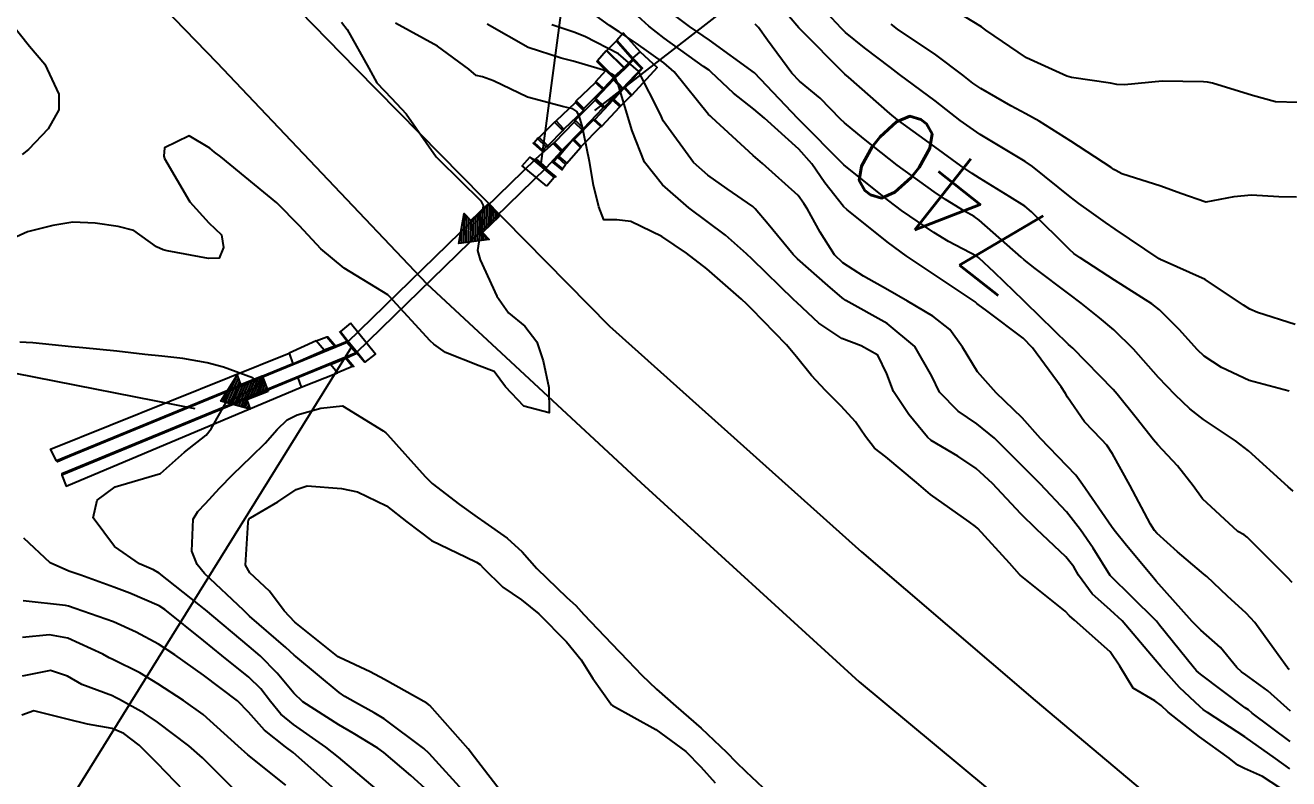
# Model space of a CAD drawing. Header units: metres. Extents: x 298520 to 308411, y 7433745 to 7450750.
# Drawn here: x 299090.3 to 299146, y 7449596.9 to 7449630.2 of the extents above; entities that cross this region are included whole.
import ezdxf
from ezdxf.enums import TextEntityAlignment as Align

# ---------------------------------------------------------------- set-up
doc = ezdxf.new("R2010")
doc.units = ezdxf.units.M
doc.header["$LTSCALE"] = 10
doc.linetypes.add('CONTINUO', pattern=[0])
doc.linetypes.add('TRACEJADO', pattern=[8.7, 8, -0.7])
for name, color, linetype in [('CAIXA', 45, 'Continuous'), ('CANALETA', 151, 'Continuous'), ('Cotas', 45, 'Continuous'), ('Curvas de Nivel 1m', 11, 'Continuous'), ('Curvas de Nivel 5m', 15, 'Continuous'), ('GALERIA', 45, 'Continuous'), ('Linha Férrea', 251, 'TRACKS'), ('TEXTO', 45, 'Continuous')]:
    doc.layers.add(name, color=color, linetype=linetype)
doc.styles.add('Style-STANDARD', font='STANDARD.shx')
doc.linetypes.add('TRACKS', pattern='A,0.15,[130,ltypeshp.shx,S=0.25,R=0,X=0,Y=0],0.15', length=0.3)

msp = doc.modelspace()

# ---------------------------------------------------------------- hatches: boundary and pattern name
at = {"layer": 'TEXTO'}
for points in [[(299111.183, 7449621.763), (299110.453, 7449621.059), (299110.751, 7449620.75), (299109.416, 7449620.574), (299109.642, 7449621.901), (299109.94, 7449621.592), (299110.671, 7449622.295)], [(299100.992, 7449614.037), (299100.048, 7449613.667), (299100.204, 7449613.267), (299098.904, 7449613.615), (299099.621, 7449614.755), (299099.778, 7449614.355), (299100.723, 7449614.725)]]:
    msp.add_hatch(color=256, dxfattribs=at).paths.add_polyline_path(points)

# ---------------------------------------------------------------- linework, layer by layer
at = {"layer": 'CAIXA', "linetype": 'CONTINUO'}
for points in [[(299113.293, 7449623.097, 733.535), (299112.211, 7449623.996, 733.584), (299112.536, 7449624.388, 733.585), (299113.618, 7449623.488, 733.457)], [(299104.632, 7449617.055, 733.612), (299104.181, 7449616.693, 733.605), (299104.492, 7449616.296, 733.598), (299104.947, 7449615.744, 733.544), (299105.274, 7449615.332, 733.525), (299105.725, 7449615.694, 733.593)]]:
    msp.add_polyline3d(points, close=True, dxfattribs=at)
for points in [[(299112.536, 7449624.388, 733.585), (299112.738, 7449624.274, 733.4), (299112.781, 7449624.295, 733.232)], [(299113.255, 7449623.878, 733.23), (299113.293, 7449623.838, 733.402), (299113.685, 7449623.515, 733.378), (299113.618, 7449623.488, 733.457)]]:
    msp.add_polyline3d(points, dxfattribs=at)
at = {"layer": 'CANALETA', "linetype": 'CONTINUO'}
for points in [[(299116.377, 7449629.553, 736.537), (299116.667, 7449629.87, 736.568)], [(299116.377, 7449629.553, 736.537), (299117.089, 7449628.75, 736.054), (299117.409, 7449629.035, 736.054), (299116.667, 7449629.87, 736.568)], [(299115.527, 7449628.642, 736.536), (299115.912, 7449629.084, 736.526)], [(299115.527, 7449628.642, 736.536), (299116.249, 7449627.932, 736.051), (299116.687, 7449628.324, 736.057), (299115.912, 7449629.084, 736.526)], [(299115.912, 7449629.084, 736.526), (299115.949, 7449629.091, 736.055), (299116.707, 7449628.334, 735.562)], [(299115.949, 7449629.091, 736.055), (299116.363, 7449629.51, 736.114)], [(299116.377, 7449629.553, 736.537), (299116.363, 7449629.51, 736.114), (299117.079, 7449628.71, 735.555)], [(299116.249, 7449627.932, 736.051), (299116.23, 7449627.888, 735.62), (299115.896, 7449628.214, 735.635), (299115.512, 7449628.588, 735.679), (299115.527, 7449628.642, 736.536)], [(299116.687, 7449628.324, 736.057), (299116.707, 7449628.334, 735.562), (299117.079, 7449628.71, 735.555), (299117.089, 7449628.75, 736.054)], [(299116.707, 7449628.334, 735.562), (299116.752, 7449628.299, 735.11), (299117.108, 7449628.657, 735.189), (299117.079, 7449628.71, 735.555)], [(299117.089, 7449628.75, 736.054), (299117.522, 7449628.314, 736.04), (299116.749, 7449627.45, 736.047), (299117.044, 7449627.117, 736.037)], [(299117.409, 7449629.035, 736.054), (299118.166, 7449628.341, 736.046), (299117.044, 7449627.117, 736.037)], [(299117.522, 7449628.314, 736.04), (299117.468, 7449628.299, 735.141), (299117.108, 7449628.657, 735.189)], [(299116.23, 7449627.888, 735.62), (299115.798, 7449627.409, 735.606), (299115.452, 7449627.721, 735.606), (299115.896, 7449628.214, 735.635)], [(299116.261, 7449627.838, 735.031), (299116.647, 7449627.427, 735.046), (299117.468, 7449628.299, 735.141)], [(299116.752, 7449628.299, 735.11), (299116.261, 7449627.838, 735.031)], [(299115.771, 7449627.365, 735.102), (299114.93, 7449626.529, 735.058), (299114.593, 7449626.868, 735.058), (299115.438, 7449627.675, 735.09)], [(299115.452, 7449627.721, 735.606), (299115.438, 7449627.675, 735.09), (299115.771, 7449627.365, 735.102), (299115.798, 7449627.409, 735.606)], [(299116.233, 7449627.794, 734.611), (299115.457, 7449626.974, 734.529), (299115.837, 7449626.599, 734.529), (299116.597, 7449627.396, 734.611)], [(299116.261, 7449627.838, 735.031), (299116.233, 7449627.794, 734.611), (299116.597, 7449627.396, 734.611), (299116.647, 7449627.427, 735.046)], [(299116.714, 7449627.425, 735.634), (299116.248, 7449626.944, 735.617), (299116.562, 7449626.641, 735.617), (299117.01, 7449627.104, 735.627)], [(299116.749, 7449627.45, 736.047), (299116.714, 7449627.425, 735.634), (299117.01, 7449627.104, 735.627), (299117.044, 7449627.117, 736.037)], [(299115.43, 7449626.901, 734.029), (299114.539, 7449626.008, 734.029), (299114.917, 7449625.64, 734.029), (299115.78, 7449626.557, 734.029)], [(299114.593, 7449626.868, 735.058), (299114.56, 7449626.792, 734.545), (299114.915, 7449626.445, 734.558), (299114.93, 7449626.529, 735.058)], [(299116.203, 7449626.897, 735.103), (299115.411, 7449626.05, 735.062), (299115.725, 7449625.755, 735.062), (299116.517, 7449626.602, 735.093)], [(299115.457, 7449626.974, 734.529), (299115.43, 7449626.901, 734.029), (299115.78, 7449626.557, 734.029), (299115.837, 7449626.599, 734.529)], [(299116.248, 7449626.944, 735.617), (299116.203, 7449626.897, 735.103), (299116.517, 7449626.602, 735.093), (299116.562, 7449626.641, 735.617)], [(299114.915, 7449626.445, 734.558), (299114.044, 7449625.623, 734.521), (299113.703, 7449625.985, 734.521), (299114.56, 7449626.792, 734.545)], [(299114.005, 7449625.56, 734.02), (299113.333, 7449624.882, 734.001), (299112.96, 7449625.252, 734.001), (299113.632, 7449625.929, 734.067)], [(299114.507, 7449625.933, 733.529), (299113.626, 7449625.036, 733.42), (299113.977, 7449624.692, 733.427), (299114.858, 7449625.589, 733.529)], [(299113.703, 7449625.985, 734.521), (299113.632, 7449625.929, 734.067), (299114.005, 7449625.56, 734.02), (299114.044, 7449625.623, 734.521)], [(299115.353, 7449626.028, 734.554), (299114.504, 7449625.155, 734.507), (299114.808, 7449624.846, 734.507), (299115.67, 7449625.732, 734.537)], [(299114.539, 7449626.008, 734.029), (299114.507, 7449625.933, 733.529), (299114.858, 7449625.589, 733.529), (299114.917, 7449625.64, 734.029)], [(299115.411, 7449626.05, 735.062), (299115.353, 7449626.028, 734.554), (299115.67, 7449625.732, 734.537), (299115.725, 7449625.755, 735.062)], [(299113.258, 7449624.837, 733.587), (299113.113, 7449624.669, 733.583), (299112.737, 7449625.032, 733.535), (299112.886, 7449625.205, 733.587)], [(299113.333, 7449624.882, 734.001), (299113.258, 7449624.837, 733.587), (299112.886, 7449625.205, 733.587), (299112.96, 7449625.252, 734.001)], [(299114.448, 7449625.145, 734.013), (299113.828, 7449624.414, 733.999), (299114.182, 7449624.113, 733.999), (299114.776, 7449624.813, 734.011)], [(299114.504, 7449625.155, 734.507), (299114.448, 7449625.145, 734.013), (299114.776, 7449624.813, 734.011), (299114.808, 7449624.846, 734.507)], [(299112.737, 7449625.032, 733.535), (299112.692, 7449625.006, 733.413), (299113.104, 7449624.628, 733.413), (299113.113, 7449624.669, 733.583)], [(299113.599, 7449624.18, 733.583), (299113.562, 7449624.151, 733.383), (299113.956, 7449623.826, 733.387), (299113.989, 7449623.863, 733.57)], [(299113.77, 7449624.385, 733.588), (299113.599, 7449624.18, 733.583), (299113.989, 7449623.863, 733.57), (299114.117, 7449624.058, 733.576)], [(299113.828, 7449624.414, 733.999), (299113.77, 7449624.385, 733.588), (299114.117, 7449624.058, 733.576), (299114.182, 7449624.113, 733.999)], [(299104.474, 7449616.248, 733.412), (299104.141, 7449616.688, 733.423)], [(299105.251, 7449615.332, 733.498), (299104.914, 7449615.733, 733.49)]]:
    msp.add_polyline3d(points, dxfattribs=at)
at = {"layer": 'Curvas de Nivel 1m', "flags": 128}
for points, elevation in [([(299146.076, 7449601.764), (299146.006, 7449601.831), (299145.57, 7449602.414), (299144.542, 7449603.846), (299144.169, 7449604.261), (299143.332, 7449605.011), (299142.423, 7449605.877), (299142.3, 7449605.984), (299142.195, 7449606.068), (299141.129, 7449606.965), (299140.212, 7449607.786), (299140.114, 7449607.901), (299139.937, 7449608.183), (299139.023, 7449609.912), (299138.257, 7449611.287), (299138.009, 7449611.672), (299137.774, 7449611.927), (299137.028, 7449612.696), (299136.281, 7449613.789), (299136.186, 7449613.951), (299135.994, 7449614.247), (299134.73, 7449615.966), (299134.317, 7449616.391), (299132.71, 7449617.606), (299132.332, 7449617.873), (299132.269, 7449617.928), (299132.194, 7449617.992), (299130.351, 7449619.232), (299129.151, 7449620.032), (299128.368, 7449620.594), (299126.545, 7449622.058), (299126.384, 7449622.212), (299125.568, 7449623.246), (299124.996, 7449624.081), (299124.413, 7449624.741), (299122.903, 7449626.105), (299122.437, 7449626.497), (299121.532, 7449627.212), (299120.548, 7449628.139), (299120.454, 7449628.218), (299120.209, 7449628.39), (299118.475, 7449629.637), (299117.797, 7449630.167), (299116.495, 7449631.351)], 738), ([(299146.124, 7449599.933), (299145.12, 7449600.827), (299144.14, 7449601.53), (299143.949, 7449601.661), (299143.752, 7449601.856), (299143.025, 7449602.74), (299142.167, 7449603.508), (299141.783, 7449603.884), (299140.191, 7449605.675), (299139.994, 7449605.902), (299138.873, 7449607.247), (299138.331, 7449607.919), (299138.215, 7449608.076), (299136.94, 7449609.94), (299136.646, 7449610.343), (299136.251, 7449610.759), (299135.078, 7449611.962), (299134.272, 7449612.873), (299133.126, 7449613.982), (299132.297, 7449614.912), (299131.642, 7449616), (299131.082, 7449616.77), (299130.326, 7449617.368), (299129.208, 7449618.031), (299128.34, 7449618.525), (299127.277, 7449619.123), (299126.358, 7449619.719), (299125.998, 7449620.065), (299125.363, 7449621.066), (299124.796, 7449622.084), (299124.644, 7449622.344), (299124.389, 7449622.693), (299122.82, 7449624.106), (299122.408, 7449624.461), (299120.574, 7449626.138), (299120.497, 7449626.203), (299120.434, 7449626.269), (299118.913, 7449628.155), (299118.459, 7449628.55), (299117.236, 7449629.408), (299116.479, 7449629.912), (299116.063, 7449630.186), (299115.148, 7449630.859)], 737), ([(299146.19, 7449605.605), (299145.982, 7449605.832), (299144.211, 7449607.615), (299144.07, 7449607.71), (299143.799, 7449607.856), (299142.234, 7449609.298), (299141.825, 7449609.876), (299141.124, 7449610.759), (299140.261, 7449611.684), (299140.077, 7449611.902), (299139.3, 7449612.882), (299138.468, 7449613.918), (299138.286, 7449614.133), (299136.507, 7449615.947), (299136.404, 7449616.039), (299136.315, 7449616.12), (299134.417, 7449617.969), (299134.334, 7449618.053), (299133.049, 7449619.286), (299132.362, 7449619.938), (299132.29, 7449619.991), (299131.023, 7449620.663), (299130.373, 7449621.051), (299128.942, 7449622.034), (299128.387, 7449622.454), (299126.493, 7449623.968), (299126.403, 7449624.042), (299124.432, 7449626.035), (299124.379, 7449626.091), (299122.453, 7449628.11), (299120.474, 7449629.54), (299119.588, 7449630.149), (299118.491, 7449630.974)], 739), ([(299146.325, 7449616.998), (299144.655, 7449617.521), (299144.331, 7449617.669), (299144.043, 7449617.853), (299142.35, 7449618.985), (299140.409, 7449619.852), (299140.363, 7449619.875), (299140.329, 7449619.9), (299138.376, 7449621.198), (299137.946, 7449621.494), (299137.336, 7449621.936), (299136.782, 7449622.339), (299136.39, 7449622.627), (299134.724, 7449623.967), (299134.406, 7449624.197), (299133.89, 7449624.496), (299132.424, 7449625.377), (299131.536, 7449626.003), (299130.916, 7449626.492), (299130.441, 7449626.864), (299128.859, 7449628.036), (299128.457, 7449628.337), (299127.31, 7449629.212), (299126.48, 7449629.878), (299126.294, 7449630.063), (299125.422, 7449631.006)], 742), ([(299146.443, 7449626.792), (299145.451, 7449626.831), (299144.445, 7449627.101), (299142.673, 7449627.646), (299142.451, 7449627.688), (299142.285, 7449627.706), (299140.451, 7449627.734), (299138.796, 7449627.57), (299138.45, 7449627.587), (299138.17, 7449627.644), (299136.452, 7449627.896), (299136.241, 7449627.952), (299134.465, 7449628.772), (299132.677, 7449629.988), (299132.484, 7449630.135), (299131.318, 7449630.835)], 744), ([(299104.233, 7449630.333), (299104.478, 7449630.011), (299105.442, 7449628.315), (299105.793, 7449627.657), (299106.44, 7449626.981), (299107.087, 7449626.293), (299108.414, 7449624.401), (299108.468, 7449624.334), (299108.527, 7449624.278), (299110.386, 7449622.451), (299110.488, 7449622.249), (299110.372, 7449621.132), (299110.238, 7449620.261), (299110.357, 7449619.847), (299111.081, 7449618.249), (299111.595, 7449617.511), (299112.32, 7449616.921), (299112.85, 7449616.225), (299113.134, 7449615.392), (299113.377, 7449614.219), (299113.393, 7449613.102), (299112.28, 7449613.398), (299111.474, 7449614.242), (299110.969, 7449614.919), (299110.302, 7449615.18), (299108.816, 7449615.767), (299108.311, 7449616.128), (299108.149, 7449616.282), (299106.332, 7449618.248), (299106.307, 7449618.275), (299106.27, 7449618.301), (299104.35, 7449619.489), (299103.322, 7449620.34), (299102.373, 7449621.351), (299101.369, 7449622.36), (299100.395, 7449623.183), (299098.897, 7449624.393), (299098.629, 7449624.61), (299098.417, 7449624.776), (299097.509, 7449625.322), (299096.417, 7449624.799), (299096.391, 7449624.42), (299096.411, 7449624.321), (299097.536, 7449622.408), (299098.374, 7449621.477), (299098.93, 7449620.953), (299099.019, 7449620.39), (299098.824, 7449619.925), (299098.356, 7449619.917), (299096.528, 7449620.251), (299096.361, 7449620.29), (299096.062, 7449620.425), (299095.069, 7449621.139), (299094.372, 7449621.321), (299093.364, 7449621.47), (299092.373, 7449621.515), (299091.484, 7449621.366), (299090.369, 7449621.089), (299089.088, 7449620.509)], 734), ([(299146.077, 7449596.274), (299144.876, 7449597.051), (299144.088, 7449597.405), (299143.789, 7449597.554), (299143.415, 7449597.86), (299142.107, 7449598.805), (299140.725, 7449599.894), (299140.417, 7449600.188), (299140.128, 7449600.391), (299139.176, 7449600.952), (299138.581, 7449601.916), (299138.152, 7449602.546), (299136.584, 7449603.944), (299136.371, 7449604.143), (299136.177, 7449604.338), (299134.34, 7449605.82), (299134.192, 7449605.928), (299134.15, 7449605.97), (299133.712, 7449606.461), (299132.314, 7449607.989), (299132.214, 7449608.081), (299131.93, 7449608.281), (299130.235, 7449609.493), (299129.611, 7449610.026), (299128.254, 7449611.157), (299127.754, 7449611.543), (299127.365, 7449612.053), (299126.913, 7449612.704), (299126.283, 7449613.394), (299125.598, 7449614.077), (299124.97, 7449614.75), (299124.308, 7449615.563), (299123.866, 7449616.094), (299122.329, 7449617.689), (299122.115, 7449617.897), (299121.892, 7449618.117), (299120.353, 7449619.447), (299119.452, 7449620.149), (299118.37, 7449620.886), (299117.006, 7449621.544), (299116.377, 7449621.609), (299115.808, 7449621.619), (299115.583, 7449622.192), (299115.349, 7449623.152), (299115.18, 7449624.198), (299114.858, 7449625.772), (299114.726, 7449626.206), (299114.619, 7449626.391), (299114.436, 7449626.509), (299114.041, 7449626.61), (299112.441, 7449627.034), (299110.941, 7449627.752), (299110.45, 7449627.927), (299110.175, 7449627.979), (299109.854, 7449628.259), (299108.468, 7449629.278), (299106.612, 7449630.299)], 734), ([(299146.104, 7449598.6), (299144.432, 7449599.847), (299144.26, 7449599.985), (299144.125, 7449600.086), (299143.105, 7449600.838), (299142.14, 7449601.571), (299141.976, 7449601.716), (299141.829, 7449601.883), (299140.339, 7449603.729), (299140.204, 7449603.9), (299140.173, 7449603.932), (299139.112, 7449604.982), (299138.193, 7449605.886), (299138.176, 7449605.904), (299138.163, 7449605.92), (299137.404, 7449607.131), (299136.854, 7449607.94), (299136.225, 7449608.727), (299135.071, 7449609.962), (299134.251, 7449610.788), (299133.056, 7449611.982), (299132.269, 7449612.611), (299131.443, 7449613.171), (299130.629, 7449614.015), (299130.293, 7449614.716), (299129.539, 7449616.028), (299128.323, 7449617.039), (299126.497, 7449618.058), (299126.335, 7449618.169), (299125.69, 7449618.723), (299124.36, 7449619.89), (299124.163, 7449620.092), (299123.06, 7449621.419), (299122.493, 7449622.109), (299122.384, 7449622.211), (299121.255, 7449622.991), (299120.397, 7449623.582), (299119.774, 7449624.146), (299118.43, 7449625.981), (299118.349, 7449626.161), (299118.301, 7449626.294), (299117.334, 7449628.171), (299116.464, 7449628.939), (299114.966, 7449629.712), (299114.478, 7449629.894), (299113.507, 7449630.22)], 736), ([(299146.065, 7449614.053), (299144.293, 7449614.526), (299143.071, 7449615.093), (299142.309, 7449615.601), (299142.016, 7449615.874), (299141.204, 7449616.769), (299140.33, 7449617.648), (299140.004, 7449617.903), (299138.348, 7449618.959), (299136.84, 7449619.943), (299136.555, 7449620.137), (299136.366, 7449620.302), (299134.681, 7449621.967), (299134.385, 7449622.217), (299133.733, 7449622.633), (299132.398, 7449623.454), (299132.065, 7449623.66), (299131.571, 7449624.002), (299130.415, 7449624.834), (299128.774, 7449626.037), (299128.436, 7449626.308), (299126.602, 7449627.907), (299126.453, 7449628.039), (299124.482, 7449630.027), (299124.423, 7449630.091), (299123.988, 7449630.595)], 741), ([(299146.391, 7449622.618), (299145.602, 7449622.626), (299144.391, 7449622.701), (299143.624, 7449622.624), (299142.388, 7449622.402), (299141.285, 7449622.78), (299140.395, 7449623.108), (299138.676, 7449623.642), (299138.402, 7449623.791), (299138.322, 7449623.841), (299138.201, 7449623.923), (299136.42, 7449625.086), (299135.022, 7449625.964), (299134.436, 7449626.292), (299133.769, 7449626.648), (299132.447, 7449627.41), (299132.104, 7449627.65), (299131.662, 7449628.002), (299130.466, 7449628.897), (299128.775, 7449630.037), (299128.485, 7449630.258)], 743), ([(299108.075, 7449596.388), (299107.286, 7449597.087), (299106.1, 7449598.101), (299105.828, 7449598.304), (299104.747, 7449598.958), (299104.113, 7449599.33), (299102.53, 7449600.346), (299102.127, 7449600.728), (299101.387, 7449601.613), (299100.634, 7449602.373), (299100.149, 7449602.787), (299098.228, 7449604.399), (299098.173, 7449604.445), (299097.946, 7449604.631), (299096.189, 7449606.018), (299095.928, 7449606.162), (299095.312, 7449606.433), (299094.204, 7449607.206), (299093.274, 7449608.459), (299093.439, 7449609.249), (299094.237, 7449609.837), (299096.243, 7449610.42), (299097.298, 7449611.364), (299098.26, 7449612.116), (299098.473, 7449612.397), (299099.122, 7449613.545), (299100.289, 7449614.137), (299100.441, 7449614.218), (299100.53, 7449614.368), (299100.296, 7449614.648), (299099.024, 7449615.113), (299098.302, 7449615.308), (299097.221, 7449615.494), (299096.305, 7449615.598), (299095.554, 7449615.68), (299094.307, 7449615.813), (299092.806, 7449615.967), (299092.308, 7449616.018), (299090.613, 7449616.184), (299090.31, 7449616.206), (299090.027, 7449616.211)], 733), ([(299109.726, 7449596.263), (299108.1, 7449598.067), (299107.868, 7449598.282), (299106.116, 7449599.59), (299105.676, 7449599.864), (299104.848, 7449600.319), (299104.383, 7449600.583), (299104.127, 7449600.76), (299102.216, 7449602.349), (299102.144, 7449602.409), (299101.767, 7449602.738), (299100.169, 7449604.131), (299099.898, 7449604.383), (299098.189, 7449606.013), (299097.852, 7449606.403), (299097.618, 7449606.989), (299097.686, 7449608.405), (299097.883, 7449608.739), (299098.223, 7449609.09), (299098.848, 7449609.777), (299099.428, 7449610.382), (299100.251, 7449611.164), (299100.865, 7449611.756), (299101.392, 7449612.359), (299101.828, 7449612.796), (299102.273, 7449613.014), (299103.313, 7449613.305), (299104.279, 7449613.4), (299106.071, 7449612.303), (299106.181, 7449612.22), (299106.261, 7449612.146), (299107.916, 7449610.283), (299108.238, 7449609.975), (299109.437, 7449609.055), (299110.216, 7449608.493), (299110.564, 7449608.255), (299111.54, 7449607.573), (299112.2, 7449606.957), (299112.856, 7449606.223), (299114.18, 7449604.948), (299114.572, 7449604.599), (299114.927, 7449604.199), (299116.154, 7449602.917), (299116.872, 7449602.173), (299117.491, 7449601.524), (299118.13, 7449600.908), (299118.983, 7449600.151), (299120.109, 7449599.186), (299121.227, 7449598.123), (299121.65, 7449597.678), (299122.084, 7449597.265), (299123.333, 7449596.097)], 734), ([(299105.99, 7449596.301), (299104.096, 7449597.901), (299103.543, 7449598.336), (299102.113, 7449599.342), (299101.552, 7449599.794), (299101.093, 7449600.365), (299100.674, 7449600.918), (299100.133, 7449601.438), (299098.951, 7449602.392), (299098.152, 7449603.035), (299096.426, 7449604.417), (299096.175, 7449604.58), (299094.881, 7449605.141), (299094.182, 7449605.402), (299092.725, 7449605.927), (299092.189, 7449606.108), (299091.365, 7449606.478), (299090.209, 7449607.561)], 732), ([(299103.931, 7449596.475), (299102.099, 7449598.101), (299101.758, 7449598.355), (299100.826, 7449599.086), (299100.118, 7449599.889), (299099.647, 7449600.385), (299098.134, 7449601.519), (299096.878, 7449602.413), (299096.15, 7449602.885), (299095.171, 7449603.422), (299094.164, 7449603.868), (299092.479, 7449604.467), (299092.174, 7449604.566), (299092.052, 7449604.593), (299090.176, 7449604.808)], 731), ([(299099.574, 7449596.385), (299098.095, 7449597.867), (299097.49, 7449598.406), (299096.113, 7449599.453), (299095.525, 7449599.837), (299094.427, 7449600.445), (299094.231, 7449600.555), (299094.124, 7449600.602), (299092.775, 7449601.11), (299092.133, 7449601.481), (299091.381, 7449601.724), (299090.133, 7449601.479)], 729), ([(299097.285, 7449596.408), (299096.091, 7449597.639), (299095.292, 7449598.432), (299094.618, 7449598.952), (299094.11, 7449599.163), (299093.013, 7449599.362), (299092.114, 7449599.573), (299090.656, 7449599.946), (299090.116, 7449599.76)], 728)]:
    msp.add_lwpolyline(points, dxfattribs=dict(at, elevation=elevation))
at = {"layer": 'Curvas de Nivel 5m', "flags": 128}
for points, elevation in [([(299089.494, 7449630.505), (299090.465, 7449629.276), (299091.135, 7449628.483), (299091.75, 7449627.167), (299091.754, 7449626.477), (299091.279, 7449625.627), (299090.415, 7449624.727), (299090.142, 7449624.494)], 735), ([(299146.089, 7449597.391), (299145.453, 7449597.836), (299144.107, 7449598.798), (299142.461, 7449599.875), (299142.258, 7449600.012), (299142.125, 7449600.12), (299141.22, 7449600.975), (299140.39, 7449601.898), (299140.147, 7449602.191), (299138.694, 7449603.915), (299138.178, 7449604.393), (299137.362, 7449605.109), (299136.762, 7449605.941), (299136.549, 7449606.297), (299136.201, 7449606.739), (299134.906, 7449607.963), (299134.223, 7449608.634), (299132.969, 7449609.983), (299132.249, 7449610.644), (299131.439, 7449611.187), (299130.261, 7449611.876), (299130.097, 7449612.022), (299129.278, 7449613.024), (299128.602, 7449614.037), (299128.295, 7449614.818), (299127.907, 7449615.644), (299127.165, 7449616.051), (299126.316, 7449616.384), (299125.306, 7449617.058), (299124.332, 7449617.965), (299124.203, 7449618.091), (299122.359, 7449619.874), (299122.11, 7449620.114), (299121.177, 7449620.933), (299120.377, 7449621.543), (299119.563, 7449622.148), (299118.393, 7449623.159), (299117.599, 7449624.168), (299117.053, 7449625.545), (299116.869, 7449626.176), (299116.447, 7449627.609), (299116.26, 7449627.992), (299115.899, 7449628.188), (299114.459, 7449628.615), (299113.928, 7449628.749), (299112.468, 7449629.222), (299110.661, 7449630.248)], 735), ([(299146.24, 7449609.647), (299146.01, 7449609.832), (299144.259, 7449611.421), (299143.692, 7449611.856), (299142.272, 7449612.802), (299141.677, 7449613.279), (299141.021, 7449613.889), (299140.294, 7449614.652), (299139.192, 7449615.911), (299138.321, 7449616.758), (299137.689, 7449617.292), (299136.881, 7449617.942), (299136.339, 7449618.354), (299134.852, 7449619.469), (299134.361, 7449619.855), (299134.224, 7449619.971), (299132.379, 7449621.598), (299132.149, 7449621.762), (299131.725, 7449622), (299130.887, 7449622.512), (299130.391, 7449622.85), (299128.761, 7449624.036), (299128.407, 7449624.307), (299127.264, 7449625.208), (299126.43, 7449625.89), (299126.259, 7449626.063), (299125.354, 7449626.988), (299124.449, 7449627.741), (299124.105, 7449628.093), (299123.038, 7449629.541), (299122.63, 7449630.109), (299122.484, 7449630.246)], 740), ([(299111.375, 7449596.24), (299110.098, 7449597.905), (299109.814, 7449598.263), (299108.122, 7449600.186), (299108.004, 7449600.281), (299106.133, 7449601.334), (299105.498, 7449601.671), (299104.143, 7449602.294), (299104.083, 7449602.331), (299102.166, 7449603.863), (299101.699, 7449604.357), (299101.046, 7449605.231), (299100.19, 7449606.044), (299099.99, 7449606.382), (299100.105, 7449608.264), (299100.132, 7449608.371), (299100.16, 7449608.424), (299100.214, 7449608.461), (299101.419, 7449609.164), (299102.233, 7449609.721), (299102.708, 7449609.873), (299104.234, 7449609.766), (299104.943, 7449609.609), (299106.223, 7449608.997), (299107.113, 7449608.291), (299108.205, 7449607.462), (299109.733, 7449606.729), (299110.195, 7449606.506), (299110.344, 7449606.407), (299110.482, 7449606.256), (299111.345, 7449605.403), (299112.179, 7449604.849), (299112.936, 7449604.222), (299114.155, 7449602.985), (299114.81, 7449602.2), (299115.323, 7449601.38), (299116.124, 7449600.25), (299116.151, 7449600.218), (299116.199, 7449600.189), (299118.107, 7449599.126), (299119.431, 7449598.147), (299120.086, 7449597.48), (299120.719, 7449596.77)], 735), ([(299101.77, 7449596.662), (299100.097, 7449598.001), (299099.668, 7449598.384), (299098.117, 7449599.781), (299097.263, 7449600.409), (299096.13, 7449601.136), (299095.323, 7449601.62), (299094.14, 7449602.208), (299093.982, 7449602.292), (299093.699, 7449602.454), (299092.153, 7449603.153), (299091.34, 7449603.294), (299090.153, 7449603.181)], 730)]:
    msp.add_lwpolyline(points, dxfattribs=dict(at, elevation=elevation))
at = {"layer": 'GALERIA', "linetype": 'TRACEJADO', "flags": 128}
for points in [[(299104.479, 7449616.204), (299112.813, 7449624.306)], [(299104.873, 7449615.742), (299113.266, 7449623.912)]]:
    msp.add_lwpolyline(points, dxfattribs=at)
at = {"layer": 'GALERIA', "linetype": 'CONTINUO'}
for points in [[(299113.567, 7449624.983, 733.166), (299112.813, 7449624.306, 733.069)], [(299113.925, 7449624.63, 733.139), (299113.266, 7449623.912, 733.085)], [(299113.626, 7449625.036, 733.42), (299113.567, 7449624.983, 733.166), (299113.925, 7449624.63, 733.139), (299113.977, 7449624.692, 733.427)], [(299112.781, 7449624.295, 733.232), (299112.813, 7449624.306, 733.069), (299113.266, 7449623.912, 733.085), (299113.255, 7449623.878, 733.23)], [(299113.255, 7449623.878, 733.23), (299112.781, 7449624.295, 733.232)], [(299103.109, 7449616.273, 733.594), (299101.916, 7449615.732, 733.094), (299102.087, 7449615.261, 733.094), (299103.472, 7449615.862, 733.594)], [(299103.576, 7449616.456, 733.578), (299103.62, 7449616.45, 733.488), (299103.984, 7449616.036, 733.432), (299103.939, 7449616.044, 733.577)], [(299104.474, 7449616.248, 733.412), (299103.984, 7449616.036, 733.432)], [(299104.474, 7449616.248, 733.412), (299104.914, 7449615.733, 733.49)], [(299104.474, 7449616.248, 733.412), (299104.479, 7449616.204, 732.633), (299104.873, 7449615.742, 732.576), (299104.914, 7449615.733, 733.49)], [(299091.653, 7449610.978, 732.88), (299091.384, 7449611.495, 732.885), (299101.916, 7449615.732, 733.094)], [(299104.479, 7449616.204, 732.633), (299092.235, 7449611.17, 732.323), (299091.695, 7449610.941, 732.059), (299091.653, 7449610.978, 732.88)], [(299104.873, 7449615.742, 732.576), (299092.463, 7449610.645, 732.323), (299091.891, 7449610.399, 732.043), (299091.881, 7449610.345, 732.883)], [(299104.445, 7449615.533, 733.499), (299104.914, 7449615.733, 733.49)], [(299102.087, 7449615.261, 733.094), (299091.653, 7449610.978, 732.88)], [(299103.748, 7449615.234, 733.588), (299102.297, 7449614.646, 733.101), (299102.443, 7449614.228, 733.101), (299104.05, 7449614.861, 733.588)], [(299104.42, 7449615.512, 733.591), (299104.445, 7449615.533, 733.499), (299104.771, 7449615.143, 733.499), (299104.722, 7449615.139, 733.586)], [(299102.297, 7449614.646, 733.101), (299091.881, 7449610.345, 732.883)], [(299091.881, 7449610.345, 732.883), (299092.081, 7449609.86, 732.881), (299102.443, 7449614.228, 733.101)]]:
    msp.add_polyline3d(points, dxfattribs=at)
for points in [[(299103.576, 7449616.456, 733.578), (299103.939, 7449616.044, 733.577), (299103.472, 7449615.862, 733.594), (299103.109, 7449616.273, 733.594)], [(299104.42, 7449615.512, 733.591), (299104.722, 7449615.139, 733.586), (299104.05, 7449614.861, 733.588), (299103.748, 7449615.234, 733.588)]]:
    msp.add_polyline3d(points, close=True, dxfattribs=at)
at = {"layer": 'Linha Férrea', "flags": 128}
for points in [[(298729.261, 7450749.95), (298734.809, 7450730.65), (298742.343, 7450703.451), (298750.119, 7450676.237), (298757.889, 7450649.199), (298765.189, 7450623.712), (298769.985, 7450606.424), (298776.494, 7450583.287), (298783.055, 7450560.248), (298788.164, 7450542.214), (298793.821, 7450521.584), (298798.125, 7450506.606), (298804.386, 7450484.418), (298809.295, 7450466.837), (298814.551, 7450448.858), (298819.559, 7450431.225), (298826.267, 7450408.649), (298831.926, 7450389.314), (298837.135, 7450370.779), (298842.092, 7450352.398), (298847.802, 7450331.823), (298852.149, 7450316.412), (298858.34, 7450294.769), (298862.969, 7450278.965), (298867.952, 7450260.088), (298870.924, 7450249.95), (298873.722, 7450238.982), (298878.355, 7450222.697), (298882.025, 7450210.358), (298885.603, 7450197.651), (298890.189, 7450181.049), (298894.637, 7450166.006), (298898.995, 7450149.812), (298904.361, 7450131.79), (298908.122, 7450117.709), (298911.93, 7450103.946), (298916.104, 7450089.039), (298920.554, 7450073.399), (298923.212, 7450064.319), (298926.468, 7450052.577), (298930.321, 7450038.956), (298934.723, 7450023.223), (298938.252, 7450011.622), (298941.509, 7449999.193), (298944.399, 7449989.651), (298947.701, 7449977.682), (298952.335, 7449961.49), (298956.967, 7449946.581), (298961.92, 7449929.017), (298965.909, 7449915.258), (298970.082, 7449900.905), (298973.936, 7449887.787), (298977.788, 7449874.853), (298981.549, 7449862.469), (298986.366, 7449847.197), (298989.852, 7449836.37), (298994.575, 7449822.337), (298999.437, 7449807.292), (299004.068, 7449794.269), (299008.7, 7449781.657), (299013.057, 7449770.328), (299018.285, 7449757.718), (299022.322, 7449748.037), (299026.817, 7449737.63), (299031.861, 7449726.852), (299036.814, 7449716.896), (299043.096, 7449705.205), (299047.821, 7449696.534), (299054.335, 7449685.572), (299060.664, 7449675.852), (299069.469, 7449663.104), (299077.541, 7449652.872), (299085.429, 7449643.336), (299089.832, 7449637.784), (299098.728, 7449628.561), (299107.993, 7449618.793), (299117.442, 7449610.031), (299127.077, 7449601.223), (299138.453, 7449591.782), (299150.409, 7449582.651), (299162.779, 7449573.982), (299174.004, 7449567.002), (299185.962, 7449560.295), (299199.698, 7449553.222), (299213.253, 7449547.024), (299227.033, 7449541.5), (299241.999, 7449536.525), (299258.424, 7449531.831), (299277.224, 7449527.814), (299295.935, 7449525.032), (299311.589, 7449523.57), (299326.876, 7449522.883), (299340.975, 7449522.747), (299353.572, 7449523.111), (299369.274, 7449524.069), (299382.826, 7449525.211), (299396.609, 7449526.717), (299414.178, 7449529.501), (299430.969, 7449532.603), (299440.142, 7449534.839), (299451.094, 7449537.487), (299469.666, 7449542.917), (299486.963, 7449547.755), (299510.376, 7449554.83), (299531.414, 7449561.037), (299544.903, 7449564.894), (299559.186, 7449569.068), (299590.197, 7449576.665), (299616.417, 7449582.259), (299645.03, 7449585.805), (299675.251, 7449587.635), (299705.522, 7449586.259), (299732.882, 7449582.825), (299762.581, 7449576.088), (299791.888, 7449566.944), (299816.217, 7449556.896), (299840.774, 7449544.781), (299859.676, 7449534.387), (299878.529, 7449521.308), (299897.376, 7449507.135), (299919.538, 7449486.991), (299927.658, 7449478.626), (299947.133, 7449456.962), (299961.499, 7449437.961), (299971.137, 7449424.784), (299981.869, 7449408.322), (299997.595, 7449383.682), (300016.228, 7449354.96), (300035.864, 7449324.687), (300055.136, 7449295.587), (300073.232, 7449268.397), (300085.868, 7449249.95), (300089.501, 7449244.778), (300101.211, 7449227.647), (300111.197, 7449214.14), (300124.752, 7449194.736), (300135.909, 7449179.759), (300148.296, 7449162.129), (300160.805, 7449144.566), (300173.129, 7449128.481), (300185.523, 7449112.088), (300198.402, 7449095.758), (300207.462, 7449083.98), (300220.094, 7449068.515), (300233.468, 7449051.744), (300246.778, 7449035.349), (300263.478, 7449015.076), (300277.526, 7448998.444), (300292.814, 7448981.501), (300306.688, 7448964.856), (300324.623, 7448944.393), (300340.398, 7448926.517), (300357.9, 7448907.843), (300372.755, 7448891.817), (300392.041, 7448871.054), (300410.717, 7448852.066), (300427.475, 7448834.137), (300439.245, 7448822.858), (300454.898, 7448806.525), (300473.448, 7448788.164), (300493.111, 7448768.808), (300511.705, 7448749.95), (300518.198, 7448743.612), (300525.672, 7448735.984), (300530.889, 7448730.361), (300538.141, 7448723.284), (300543.771, 7448717.624), (300548.924, 7448711.903), (300554.778, 7448706.093), (300562.444, 7448698.573), (300570.483, 7448690.198), (300580.06, 7448680.508), (300590.013, 7448670.628), (300599.102, 7448661.391), (300608.565, 7448651.702), (300616.68, 7448643.32), (300625.581, 7448633.859), (300633.62, 7448625.859), (300641.21, 7448617.858), (300649.582, 7448609.897), (300659.386, 7448599.72), (300667.387, 7448591.231), (300676.098, 7448582.784), (300683.871, 7448574.669), (300691.725, 7448567.153), (300703.33, 7448554.876), (300711.744, 7448546.351), (300718.093, 7448539.767), (300726.506, 7448530.983), (300733.153, 7448523.695), (300741.152, 7448514.418), (300747.426, 7448507.242), (300750.054, 7448504.018), (300758.169, 7448493.99), (300764.854, 7448485.238), (300772.251, 7448475.55), (300781.114, 7448462.855), (300788.178, 7448452.147), (300795.99, 7448439.115), (300802.712, 7448427.661), (300809.137, 7448414.665), (300814.959, 7448402.42), (300819.763, 7448391.601), (300824.722, 7448378.533), (300829.079, 7448366.59), (300833.249, 7448353.858), (300836.592, 7448342.438), (300839.822, 7448330.572), (300842.678, 7448317.912), (300845.758, 7448304.202), (300848.387, 7448291.169), (300849.927, 7448279.903), (300851.843, 7448266.756), (300852.632, 7448254.174), (300852.974, 7448249.95), (300853.718, 7448237.64), (300853.896, 7448226.066), (300854.164, 7448215.145), (300853.836, 7448203.832), (300853.598, 7448192.905), (300852.795, 7448182.25), (300851.991, 7448170.79), (300850.801, 7448159.302), (300849.223, 7448146.768), (300848.151, 7448135.486), (300846.96, 7448124.114), (300845.442, 7448113.546), (300844.222, 7448102.204), (300842.288, 7448090.385), (300840.978, 7448078.33), (300839.608, 7448068.386), (300838.209, 7448056.39), (300836.541, 7448045.166), (300835.023, 7448032.665), (300833.535, 7448020.341), (300832.284, 7448009.205), (300831.094, 7447998.637), (300829.874, 7447985.926), (300828.432, 7447973.713), (300826.546, 7447955.639), (300825.162, 7447943.391), (300824.986, 7447942.247), (300823.836, 7447930.96), (300822.657, 7447919.829), (300821.593, 7447909.075), (300820.243, 7447895.408), (300819.533, 7447885.934), (300818.679, 7447872.07), (300818.298, 7447858.799), (300817.927, 7447851.916), (300817.786, 7447841.862), (300817.933, 7447833.489), (300818.516, 7447815.843), (300820.361, 7447795.876), (300822.449, 7447776.733), (300825.922, 7447758.996), (300827.722, 7447750.217), (300828.687, 7447743.229), (300830.467, 7447731.539), (300833.751, 7447711.152), (300838.977, 7447681.969), (300842.161, 7447664.851), (300846.249, 7447643.566), (300856.898, 7447587.933), (300861.3, 7447564.706), (300863.731, 7447552.015), (300867.081, 7447534.8), (300870.251, 7447518.153), (300879.139, 7447471.406), (300882.717, 7447452.426), (300886.196, 7447433.436), (300890.621, 7447408.952), (300893.065, 7447393.996), (300894.895, 7447382.534), (300896.018, 7447374.923), (300897.056, 7447367.88), (300898.671, 7447355.202), (300899.884, 7447344.173), (300901.155, 7447328.57), (300902.425, 7447306.17), (300902.632, 7447290.927), (300902.643, 7447274.906), (300901.209, 7447249.806), (300899.894, 7447235.454), (300897.424, 7447214.973), (300896.24, 7447207.108, -0.017609), (300893.245, 7447191.067), (300890.79, 7447180.008), (300886.347, 7447162.337), (300883.122, 7447151.267), (300877.521, 7447133.871), (300873.858, 7447123.752), (300865.532, 7447103.056), (300859.822, 7447090.388), (300850.503, 7447071.406), (300846.315, 7447063.106), (300836.805, 7447045.834), (300827.664, 7447031.197), (300815.395, 7447013.014), (300803.069, 7446996.228), (300792.968, 7446983.245), (300781.446, 7446969.292), (300759.63, 7446945.435), (300748.36, 7446933.669), (300737.301, 7446922.447), (300720.178, 7446905.644), (300707.821, 7446893.561), (300697.057, 7446883.028), (300686.376, 7446872.224), (300676.506, 7446862.329), (300660.145, 7446845.845), (300651.989, 7446837.638), (300637.917, 7446823.835), (300624.102, 7446810.419), (300614.955, 7446801.573), (300610.107, 7446796.538), (300599.124, 7446785.64, 0.017844), (300588.776, 7446774.611), (300582.973, 7446768.596), (300572.807, 7446757.15), (300570.635, 7446754.423, -0.018804), (300566.868, 7446749.902, -0.021463), (300565.197, 7446747.771, 0.014089), (300560.744, 7446742.236), (300556.818, 7446737.065), (300549.018, 7446726.402), (300544.903, 7446720.152), (300542.989, 7446717.435), (300540.702, 7446714.014), (300534.516, 7446704.131), (300528.813, 7446694.775), (300525.37, 7446688.688), (300519.775, 7446678.443, 0.017217), (300513.559, 7446666.068), (300510.115, 7446659.471), (300505.35, 7446648.44), (300501.39, 7446638.953, 0.017957), (300498.447, 7446631.125), (300492.383, 7446614.647), (300488.086, 7446600.958), (300484.889, 7446590.082), (300482.448, 7446580.533), (300479.028, 7446566.174), (300474.999, 7446546.195), (300472.245, 7446530.076), (300469.723, 7446510.133), (300467.649, 7446494.09), (300465.343, 7446472.628), (300462.509, 7446448.283), (300460.589, 7446427.75), (300458.173, 7446403.459), (300455.716, 7446377.743), (300453.679, 7446357.578), (300451.179, 7446331.957), (300448.408, 7446302.907), (300446.096, 7446278.461), (300443.948, 7446255.986), (300443.327, 7446249.95), (300441.921, 7446236.026), (300439.714, 7446214.959), (300437.145, 7446189.663), (300434.772, 7446164.489), (300432.986, 7446145.942), (300427.675, 7446092.019), (300425.457, 7446069.071), (300422.052, 7446034.05), (300420.454, 7446017.74), (300416.946, 7445981.751), (300414.159, 7445952.95), (300410.686, 7445916.311), (300408.437, 7445891.812), (300405.718, 7445868.171), (300403.766, 7445842.739), (300401.654, 7445818.651), (300400.337, 7445806.143), (300399.876, 7445801.282), (300399.266, 7445794.558)], [(298905.363, 7450145.031), (298910.207, 7450124.873), (298915.002, 7450108.012), (298921.739, 7450085.266), (298926.98, 7450064.83), (298931.003, 7450051.742), (298934.224, 7450039.953), (298937.65, 7450027.983), (298940.458, 7450017.786), (298943.206, 7450008.624), (298945.866, 7449998.811), (298948.85, 7449988.084), (298952.218, 7449977.183), (298954.849, 7449967.637), (298957.892, 7449956.733), (298961.763, 7449943.848), (298964.896, 7449932.558), (298968.973, 7449920.293), (298972.372, 7449908.382), (298975.8, 7449896.208), (298979.287, 7449884.682), (298982.035, 7449875.079), (298985.463, 7449863.464), (298988.891, 7449853.475), (298994.252, 7449836.792), (298999.642, 7449820.007), (299004.122, 7449806.223), (299009.577, 7449791.55), (299017.072, 7449771.922), (299023.852, 7449755.78), (299031.351, 7449735.099), (299042.615, 7449714.768), (299049.157, 7449702.257), (299057.947, 7449687.795), (299067.128, 7449674.025), (299074.388, 7449663.764), (299083.266, 7449652.271), (299093.226, 7449640.21), (299104.865, 7449628.3), (299116.059, 7449616.929), (299127.188, 7449606.965), (299134.846, 7449600.398), (299146.061, 7449590.999), (299159.8, 7449581.134), (299172.881, 7449572.672), (299188.754, 7449563.553), (299203.487, 7449555.781), (299219.692, 7449548.782), (299229.285, 7449544.979), (299249.695, 7449538.196), (299264.418, 7449534.22), (299286.841, 7449530.183), (299305.276, 7449527.832), (299319.472, 7449527.113), (299340.209, 7449526.73), (299362.575, 7449527.496), (299380.335, 7449528.889), (299402.027, 7449531.43), (299418.393, 7449534.55), (299439.271, 7449538.773), (299455.546, 7449542.61), (299468.219, 7449546.447), (299486.071, 7449551.679), (299502.678, 7449556.429), (299521.873, 7449562.476), (299544.903, 7449569.511), (299558.765, 7449572.874), (299572.65, 7449576.475), (299589.389, 7449580.647), (299603.615, 7449583.903), (299623.713, 7449587.445), (299640.449, 7449589.67), (299657.813, 7449590.983), (299675.925, 7449591.554), (299694.255, 7449591.042), (299708.541, 7449590.126), (299722.182, 7449588.244), (299738.919, 7449585.56), (299759.653, 7449580.821), (299775.25, 7449576.474), (299786.436, 7449572.94), (299797.015, 7449569.282), (299807.003, 7449565.52), (299816.424, 7449561.561), (299823.596, 7449557.979), (299834.148, 7449553.022), (299842.943, 7449548.641), (299850.946, 7449544.045), (299857.58, 7449540.07), (299867.592, 7449534.039), (299879.685, 7449526.144), (299888.765, 7449519.647), (299901.686, 7449509.708), (299911.305, 7449500.703), (299920.635, 7449492.515), (299928.708, 7449484.626), (299935.814, 7449476.733), (299943.925, 7449467.258), (299951.104, 7449459.003), (299957.671, 7449450.784), (299963.484, 7449442.67), (299970.77, 7449432.303), (299976.475, 7449423.904), (299982.432, 7449414.862), (299988.891, 7449404.85), (299995.852, 7449394.443), (300002.312, 7449383.928), (300010.887, 7449370.223), (300018.781, 7449358.239), (300026.569, 7449345.892), (300033.388, 7449335.88), (300041.176, 7449324.037), (300049.358, 7449311.838), (300057.288, 7449299.745), (300065.47, 7449287.364), (300073.508, 7449275.701), (300081.011, 7449264.541), (300090.196, 7449251.298), (300091.164, 7449249.95), (300100.525, 7449236.167), (300109.403, 7449223.951), (300117.162, 7449213.187), (300127.336, 7449198.457), (300139.6, 7449181.446), (300149.952, 7449166.72), (300159.813, 7449153.466), (300168.75, 7449141.382), (300179.779, 7449126.346), (300190.932, 7449112.414), (300203.876, 7449095.222), (300217.308, 7449078.587), (300230.374, 7449062.005), (300242.887, 7449046.162), (300256.877, 7449029.774), (300272.777, 7449010.921), (300288.309, 7448992.868), (300306.303, 7448971.97), (300322.512, 7448953.54), (300337.055, 7448937.024), (300349.196, 7448923.521), (300363.433, 7448907.803), (300372.178, 7448898.27), (300387.649, 7448881.624), (300402.322, 7448866.086), (300417.298, 7448851.105), (300428.763, 7448838.962), (300440.716, 7448827.379), (300454.398, 7448813.148), (300467.461, 7448800.639), (300481.638, 7448785.533), (300502.227, 7448765.254), (300514.06, 7448753.852), (300517.826, 7448749.95), (300528.275, 7448738.976), (300540.783, 7448726.333), (300551.364, 7448715.261), (300568.358, 7448698.083), (300580.431, 7448686.447), (300591.073, 7448675.242), (300605.822, 7448659.996), (300619.827, 7448645.871), (300631.531, 7448633.85), (300641.93, 7448623.388), (300651.196, 7448614.132), (300663.21, 7448601.736), (300675.654, 7448588.967), (300686.366, 7448579.136), (300697.132, 7448567.001), (300714.307, 7448549.82), (300728.065, 7448535.254), (300742.189, 7448519.954), (300754.02, 7448506), (300763.608, 7448493.67), (300772.134, 7448482.969), (300781.594, 7448469.905), (300789.873, 7448457.453), (300798.087, 7448444.138), (300806.367, 7448430.378), (300809.353, 7448423.731), (300815.826, 7448410.715), (300822.176, 7448396.83), (300827.777, 7448382.459), (300832.26, 7448369.325), (300838.297, 7448352.647), (300842.655, 7448335.903), (300846.951, 7448318.72), (300850.061, 7448305.153), (300853.485, 7448286.05), (300855.912, 7448269.922), (300857.341, 7448249.95), (300858.33, 7448231.606), (300857.942, 7448206.205), (300856.925, 7448178.368), (300854.333, 7448156.855), (300851.333, 7448129.708), (300849.095, 7448108.502), (300845.739, 7448085.317), (300843.044, 7448064.17), (300840.396, 7448043.097), (300838.567, 7448030.951), (300837.041, 7448016.016), (300835.11, 7447994.958), (300832.975, 7447975.28), (300830.738, 7447953.623), (300829.108, 7447937.188), (300828.366, 7447933.435), (300827.045, 7447924.743), (300825.629, 7447910.191), (300824.268, 7447895.589), (300822.966, 7447881.617), (300821.953, 7447863.074), (300821.73, 7447846.352), (300821.738, 7447838.346), (300822.298, 7447822.796), (300823.264, 7447806.625), (300824.128, 7447792.391), (300826.211, 7447777.691), (300829.715, 7447760.435), (300831.501, 7447751.07), (300833.495, 7447738.255), (300836.415, 7447720.056), (300862.711, 7447579.549), (300879.787, 7447489.912), (300882.904, 7447473.371), (300886.736, 7447453.399), (300891.84, 7447425.61), (300894.824, 7447408.419), (300897.501, 7447392.308), (300900.259, 7447374.699), (300902.627, 7447356.768), (300903.989, 7447344.999), (300904.86, 7447335.88), (300905.847, 7447322.28), (300906.291, 7447313.022), (300906.573, 7447308.418), (300906.759, 7447298.893), (300906.88, 7447292.725, -0.006984), (300906.844, 7447284.829), (300906.695, 7447276.838), (300906.36, 7447267.883), (300905.744, 7447256.667), (300905.23, 7447249.95), (300904.292, 7447239.525), (300903.012, 7447227.25), (300901.034, 7447212.309), (300899.543, 7447202.921, -0.011988), (300897.909, 7447194.02), (300894.997, 7447180.769), (300891.356, 7447165.387), (300887.457, 7447151.115), (300883.301, 7447137.652), (300876.75, 7447119.219), (300874.099, 7447111.988), (300871.749, 7447106.138, -0.018309), (300868.914, 7447099.764, 0.011681), (300865.826, 7447093.061), (300860.469, 7447081.825), (300851.72, 7447064.422), (300846.208, 7447053.937), (300843.033, 7447048.479), (300836.89, 7447038.137), (300827.206, 7447022.921), (300821.11, 7447014.014), (300814.857, 7447005.089), (300809.628, 7446998.099), (300801.236, 7446986.884), (300791.122, 7446974.407), (300781.425, 7446962.969), (300774.943, 7446955.767), (300762.88, 7446942.762), (300751.299, 7446930.933), (300734.873, 7446914.565), (300727.949, 7446907.628), (300717.868, 7446897.443), (300705.6, 7446885.783), (300698.716, 7446879.048), (300668.127, 7446848.06), (300640.994, 7446821.407), (300627.442, 7446808.23), (300610.345, 7446790.697), (300597.443, 7446778.155), (300592.334, 7446772.486), (300571.229, 7446748.595), (300567.705, 7446744.65), (300564.743, 7446740.8), (300562.62, 7446737.769), (300551.356, 7446722.391), (300544.903, 7446712.981), (300541.869, 7446707.917), (300539.497, 7446704.103, 0.003437), (300530.37, 7446689.205, 0.010632), (300522.744, 7446675.931, 0.016565), (300518.05, 7446666.625, -0.011698), (300511.771, 7446653.868, 0.029635), (300510.132, 7446650.211), (300505.481, 7446638.898), (300500.314, 7446625.471), (300492.316, 7446601.197), (300488.229, 7446587.047), (300485.297, 7446575.185), (300482.347, 7446562.473), (300481.087, 7446556.089, 0.004599), (300479.148, 7446545.763), (300476.443, 7446530.265), (300474.645, 7446518.085), (300472.755, 7446502.987), (300471.297, 7446490.618), (300469.17, 7446472.092), (300467.901, 7446459.793), (300466.767, 7446449.806), (300465.445, 7446435.701), (300463.191, 7446412.592), (300462.659, 7446405.266), (300461.606, 7446397.228), (300459.608, 7446375.419), (300458.167, 7446361.3), (300456.938, 7446349.283), (300454.601, 7446324.341), (300452.383, 7446301.27), (300450.408, 7446280.731), (300448.612, 7446261.944), (300447.444, 7446249.79), (300445.943, 7446235.321), (300443.682, 7446213.965), (300443.009, 7446207.561), (300441.275, 7446189.511), (300439.198, 7446168.049), (300436.473, 7446140.607), (300434.029, 7446115.856), (300431.015, 7446085.098), (300427.797, 7446052.837), (300425.199, 7446025.415), (300423.636, 7446009.727), (300422.457, 7445994.573), (300421.615, 7445989.53), (300419.286, 7445963.664), (300415.807, 7445928.192), (300414.69, 7445917.527), (300413.782, 7445904.921), (300412.247, 7445888.391), (300411.949, 7445886.157), (300411.266, 7445881.618), (300410.692, 7445876.189), (300409.038, 7445857.286), (300407.606, 7445838.578), (300405.212, 7445812.517), (300404.532, 7445804.524), (300403.437, 7445794.141)]]:
    msp.add_lwpolyline(points, format="xyb", dxfattribs=at)
at = {"layer": 'TEXTO', "linetype": 'CONTINUO', "flags": 128}
for points in [[(299109.641, 7449621.894), (299109.616, 7449620.6)], [(299109.739, 7449621.8), (299109.717, 7449620.614)], [(299110.241, 7449621.881), (299110.218, 7449620.68)], [(299110.342, 7449621.979), (299110.318, 7449620.693)], [(299110.444, 7449622.077), (299110.418, 7449620.706)], [(299110.546, 7449622.175), (299110.526, 7449621.13)], [(299110.648, 7449622.274), (299110.628, 7449621.228)], [(299110.747, 7449622.216), (299110.73, 7449621.327)], [(299110.832, 7449621.425), (299110.845, 7449622.115)], [(299110.934, 7449621.523), (299110.943, 7449622.013)], [(299111.036, 7449621.621), (299111.041, 7449621.911)], [(299111.138, 7449621.719), (299111.139, 7449621.809)], [(299109.528, 7449621.234), (299109.516, 7449620.587)], [(299109.837, 7449621.698), (299109.817, 7449620.627)], [(299109.935, 7449621.597), (299109.917, 7449620.64)], [(299110.037, 7449621.685), (299110.017, 7449620.653)], [(299110.139, 7449621.783), (299110.118, 7449620.666)], [(299110.519, 7449620.719), (299110.524, 7449620.985)], [(299110.619, 7449620.732), (299110.622, 7449620.883)], [(299110.719, 7449620.746), (299110.72, 7449620.782)], [(299099.617, 7449614.749), (299099.099, 7449613.563)], [(299099.672, 7449614.625), (299099.197, 7449613.537)], [(299100.298, 7449614.559), (299099.783, 7449613.38)], [(299100.43, 7449614.611), (299099.881, 7449613.354)], [(299100.561, 7449614.662), (299100.143, 7449613.704)], [(299100.693, 7449614.714), (299100.275, 7449613.756)], [(299100.763, 7449614.623), (299100.406, 7449613.808)], [(299099.261, 7449614.182), (299099.002, 7449613.589)], [(299099.724, 7449614.493), (299099.295, 7449613.511)], [(299099.775, 7449614.361), (299099.392, 7449613.485)], [(299099.903, 7449614.404), (299099.49, 7449613.458)], [(299100.035, 7449614.456), (299099.588, 7449613.432)], [(299100.166, 7449614.507), (299099.685, 7449613.406)], [(299100.538, 7449613.859), (299100.814, 7449614.491)], [(299100.67, 7449613.911), (299100.866, 7449614.36)], [(299100.801, 7449613.962), (299100.917, 7449614.228)], [(299100.933, 7449614.014), (299100.969, 7449614.096)], [(299099.978, 7449613.327), (299100.085, 7449613.571)], [(299100.076, 7449613.301), (299100.137, 7449613.44)], [(299100.174, 7449613.275), (299100.188, 7449613.308)]]:
    msp.add_lwpolyline(points, dxfattribs=at)
at = {"layer": 'TEXTO', "linetype": 'CONTINUO'}
for points in [[(299128.519, 7449740.956, 0), (299113.029, 7449624.096, 0)], [(299218.82, 7449706.648, 0), (299115.401, 7449626.439, 0)], [(299097.774, 7449613.271, 0), (299081.901, 7449616.395, 0)], [(298992.519, 7449435.502, 0), (299104.667, 7449616.002, 0)]]:
    msp.add_polyline3d(points, dxfattribs=at)
for points in [[(299111.183, 7449621.763, 0), (299110.453, 7449621.059, 0), (299110.751, 7449620.75, 0), (299109.416, 7449620.574, 0), (299109.642, 7449621.901, 0), (299109.94, 7449621.592, 0), (299110.671, 7449622.295, 0)], [(299100.992, 7449614.037, 0), (299100.048, 7449613.667, 0), (299100.204, 7449613.267, 0), (299098.904, 7449613.615, 0), (299099.621, 7449614.755, 0), (299099.778, 7449614.355, 0), (299100.723, 7449614.725, 0)]]:
    msp.add_polyline3d(points, close=True, dxfattribs=at)

# ---------------------------------------------------------------- texts
at = {"layer": 'Cotas', "style": 'Style-STANDARD'}
msp.add_text('740', height=4, rotation=141.7815, dxfattribs=at).set_placement((299131.145, 7449622.45, 740), align=Align.MIDDLE_CENTER)

doc.saveas('drawing.dxf')
